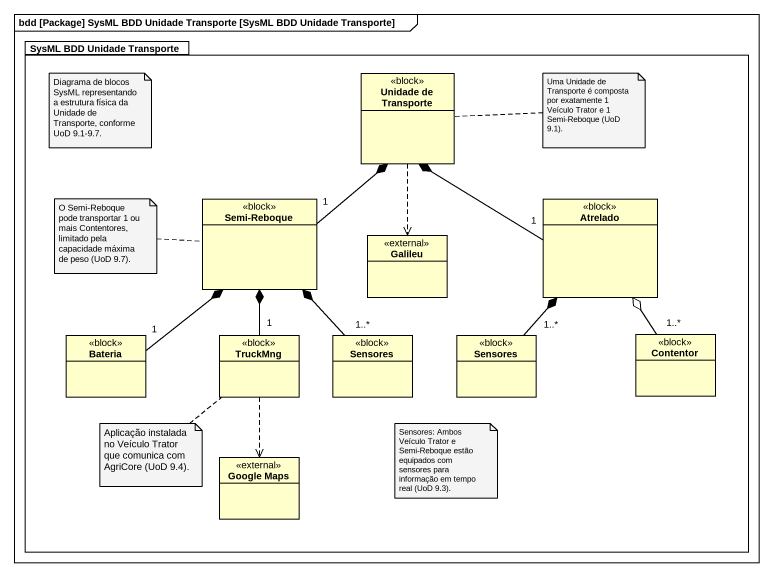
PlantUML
@startuml
mainframe bdd [Package] SysML BDD Unidade Transporte [SysML BDD Unidade Transporte]
hide circle
hide empty members
package "SysML BDD Unidade Transporte" as SysML_BDD_Unidade_Transporte {
  class "Unidade de Transporte" as Unidade_de_Transporte <<block>>
  class "Semi-Reboque" as Semi_Reboque <<block>>
  class Atrelado <<block>>
  class Galileu <<external>>
  class Bateria <<block>>
  class TruckMng <<block>>
  class Sensores <<block>>
  class "Sensores" as Sensores_2 <<block>>
  class Contentor <<block>>
  class "Google Maps" as Google_Maps <<external>>
}
Unidade_de_Transporte ..> Galileu
Semi_Reboque "1" -up-* Unidade_de_Transporte
Atrelado "1" -up-* Unidade_de_Transporte
Bateria "1" -up-* Semi_Reboque
TruckMng "1" -up-* Semi_Reboque
TruckMng ..> Google_Maps
Sensores "1..*" -up-* Semi_Reboque
Sensores_2 "1..*" -up-* Atrelado
Contentor "1..*" -up-o Atrelado
note as N1
  Diagrama de blocos SysML representando a estrutura física da Unidade de Transporte, conforme UoD 9.1-9.7.
end note
note right of Unidade_de_Transporte : Uma Unidade de Transporte é composta por exatamente 1 Veículo Trator e 1 Semi-Reboque (UoD 9.1).
note left of Semi_Reboque : O Semi-Reboque pode transportar 1 ou mais Contentores, limitado pela capacidade máxima de peso (UoD 9.7).
note bottom of TruckMng : Aplicação instalada no Veículo Trator que comunica com AgriCore (UoD 9.4).
note as N5
  Sensores: Ambos Veículo Trator e Semi-Reboque estão equipados com sensores para informação em tempo real (UoD 9.3).
end note
@enduml
